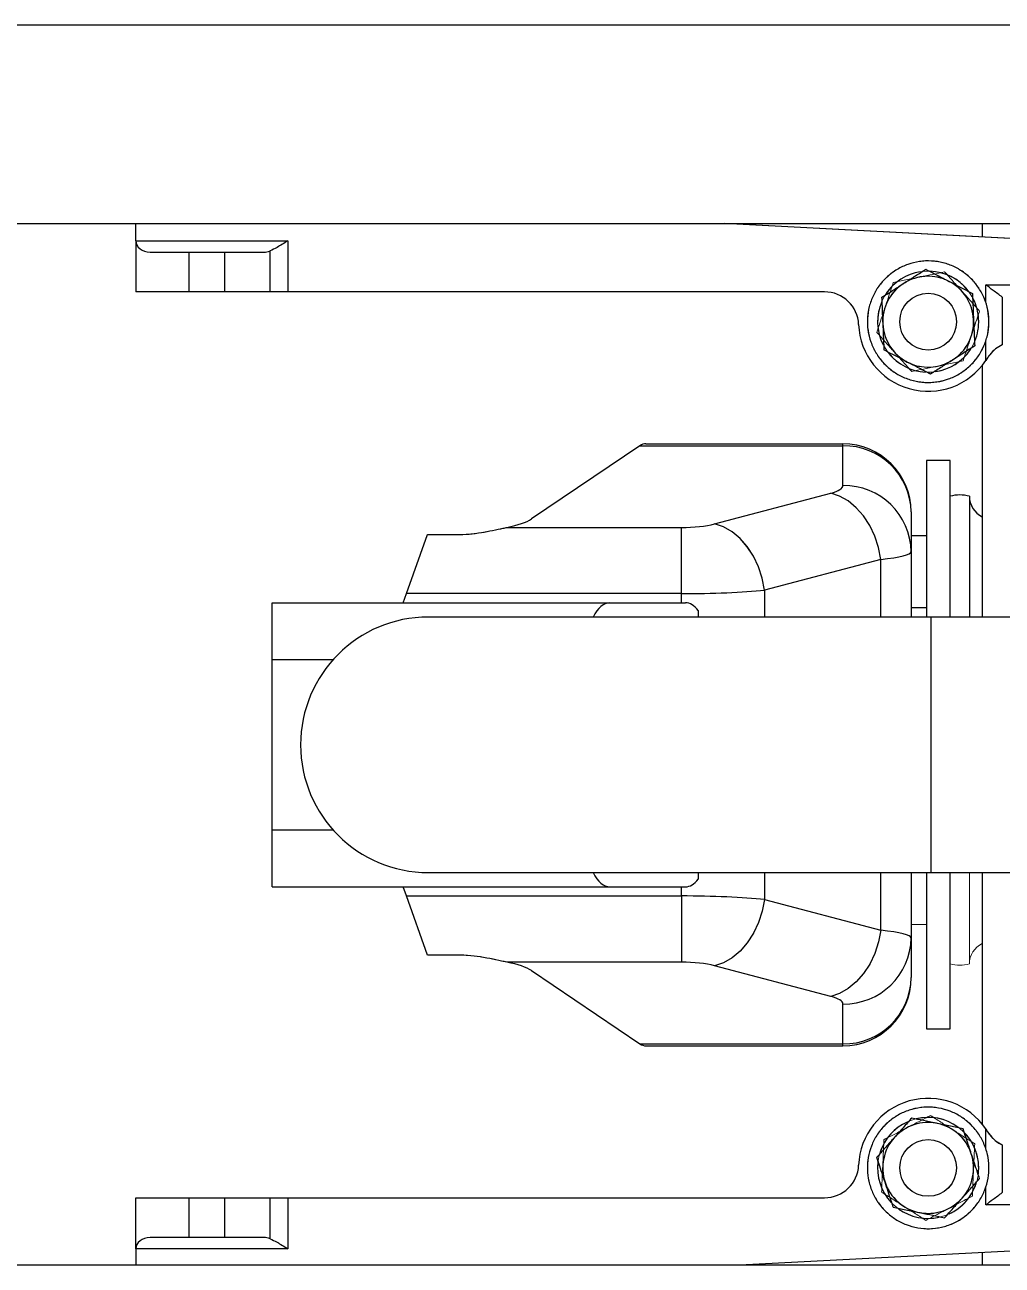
# Model space of a CAD drawing. Header units: inches. Extents: x -1851 to 6314, y -1304 to 4687.
# Drawn here: x -1816.48 to -1808.61, y 993.12 to 1003.12 of the extents above; entities that cross this region are included whole.
import ezdxf

# ---------------------------------------------------------------- set-up
doc = ezdxf.new("R2010")
doc.units = ezdxf.units.IN
doc.header["$MEASUREMENT"] = 0
doc.layers.add('E-ARRY-TABL', color=9, linetype='Continuous')

# ---------------------------------------------------------------- blocks, each defined once
blk = doc.blocks.new('2.2.1_8 Mid Plan View')
at = {"color": 7, "linetype": 'Continuous', "lineweight": 15}
for p, q in [((-0.30061, -3.73684), (-0.30061, 2.68042)), ((0.30109, 2.68042), (0.30109, -3.73684)), ((0.41592, 2.56559), (0.41592, -3.62201)), ((-0.28572, -0.59238), (-0.30061, -0.87641)), ((0.28572, -0.59238), (0.30109, -0.88558)), ((-0.26575, -0.7344), (-0.26575, -0.60279)), ((0.26575, -0.60279), (0.26575, -0.7344)), ((-0.07382, -0.62663), (-0.07382, -0.76607)), ((0.07382, -0.76607), (0.07382, -0.62663)), ((-0.25867, -0.72494), (-0.23108, -0.72494)), ((0.23108, -0.72494), (0.25867, -0.72494)), ((-0.30061, -0.73654), (-0.29328, -0.73654)), ((-0.2235, -0.73339), (-0.22193, -0.7344)), ((-0.21905, -0.73654), (-0.07382, -0.73654)), ((0.07382, -0.73654), (0.21905, -0.73654)), ((0.22193, -0.7344), (0.2235, -0.73339)), ((0.29328, -0.73654), (0.30109, -0.73654)), ((-0.12655, -0.74387), (-0.07382, -0.74387)), ((-0.07382, -0.75496), (-0.16416, -0.75496)), ((-0.16416, -0.75496), (-0.16416, -0.76871)), ((0.16416, -0.75496), (0.07382, -0.75496)), ((0.16416, -0.76871), (0.16416, -0.75496)), ((-0.07382, -0.76607), (-0.07382, -1.05642)), ((0.07382, -1.05642), (0.07382, -0.76607)), ((-0.16416, -0.76871), (-0.07382, -0.76871)), ((-0.10375, -0.76871), (-0.10375, -0.77755)), ((0.07382, -0.76871), (0.16416, -0.76871)), ((-0.13451, -0.77755), (-0.11152, -0.77755)), ((-0.11152, -0.77755), (-0.07382, -0.77755)), ((0.07382, -0.77755), (0.11152, -0.77755)), ((0.11152, -0.77755), (0.13451, -0.77755)), ((-0.10713, -0.79512), (-0.08939, -0.86225)), ((0.08939, -0.86225), (0.10713, -0.79512)), ((-0.17388, -0.93077), (-0.17388, -0.81692)), ((-0.17274, -0.81692), (-0.17388, -0.81692)), ((-0.17274, -0.9342), (-0.17274, -0.81692)), ((-0.14975, -0.81692), (-0.17274, -0.81692)), ((-0.12762, -0.89107), (-0.14536, -0.82395)), ((0.14536, -0.82395), (0.12762, -0.89107)), ((0.17274, -0.81692), (0.14975, -0.81692)), ((0.17274, -0.9342), (0.17274, -0.81692)), ((0.17388, -0.81692), (0.17274, -0.81692)), ((0.17388, -0.93077), (0.17388, -0.81692)), ((-0.26164, -0.82753), (-0.26164, -1.13761)), ((0.26164, -1.13761), (0.26164, -0.82753)), ((-0.07762, -0.90058), (-0.07382, -0.90058)), ((0.07382, -0.90058), (0.07762, -0.90058)), ((-0.08202, -0.95162), (-0.08202, -0.90787)), ((0.08202, -0.95162), (0.08202, -0.90787)), ((-0.12556, -1.01105), (-0.12556, -0.91029)), ((-0.08733, -0.91029), (-0.12556, -0.91029)), ((-0.08733, -0.91029), (-0.08733, -1.06915)), ((0.08733, -1.06915), (0.08733, -0.91029)), ((0.08733, -0.91029), (0.12556, -0.91029)), ((0.12556, -0.91029), (0.12556, -1.01105)), ((-0.17274, -0.9342), (-0.13046, -0.99686)), ((0.13046, -0.99686), (0.17274, -0.9342)), ((-0.08202, -1.14664), (-0.08202, -0.95162)), ((0.08202, -1.14664), (0.08202, -0.95162)), ((-0.12142, -1.05699), (-0.12142, -1.04001)), ((0.12142, -1.04001), (0.12142, -1.05699)), ((-0.08733, -1.06915), (-0.12142, -1.05699)), ((0.12142, -1.05699), (0.08733, -1.06915)), ((-0.08202, -1.07104), (-0.08733, -1.06915)), ((0.08733, -1.06915), (0.08202, -1.07104)), ((-0.29117, -1.22538), (-0.29117, -1.13761)), ((-0.29117, -1.13761), (-0.26164, -1.13761)), ((-0.26164, -1.13761), (-0.26164, -1.14785)), ((0.26164, -1.13761), (0.29117, -1.13761)), ((0.26164, -1.14785), (0.26164, -1.13761)), ((0.29117, -1.13761), (0.29117, -1.22538)), ((-0.26164, -1.14785), (-0.28532, -1.14785)), ((-0.28461, -1.17412), (-0.28461, -1.15156)), ((-0.26164, -1.14785), (-0.26164, -1.17412)), ((-0.04921, -1.14664), (-0.08202, -1.14664)), ((0.04921, -1.14664), (-0.04921, -1.14664)), ((0.08202, -1.14664), (0.04921, -1.14664)), ((0.28532, -1.14785), (0.26164, -1.14785)), ((0.26164, -1.17412), (0.26164, -1.14785)), ((0.28461, -1.15156), (0.28461, -1.17412)), ((-0.28461, -1.17412), (-0.26164, -1.17412)), ((-0.28461, -1.19462), (-0.28461, -1.17412)), ((-0.26164, -1.17412), (-0.26164, -1.19462)), ((0.26164, -1.17412), (0.28461, -1.17412)), ((0.26164, -1.19462), (0.26164, -1.17412)), ((0.28461, -1.17412), (0.28461, -1.19462)), ((-0.26164, -1.19462), (-0.28461, -1.19462)), ((-0.28461, -1.21718), (-0.28461, -1.19462)), ((-0.26164, -1.19462), (-0.26164, -1.22538)), ((0.28461, -1.19462), (0.26164, -1.19462)), ((0.26164, -1.22538), (0.26164, -1.19462)), ((0.28461, -1.19462), (0.28461, -1.21718)), ((-0.29117, -1.22538), (-0.30061, -1.22538)), ((-0.29117, -1.22538), (-0.26164, -1.22538)), ((0.29117, -1.22538), (0.26164, -1.22538)), ((0.29117, -1.22538), (0.30109, -1.22538))]:
    blk.add_line(p, q, dxfattribs=at)
at = {"color": 8, "linetype": 'Continuous', "lineweight": 15}
for p, q in [((-0.2555, -0.7344), (-0.26575, -0.7344)), ((-0.22193, -0.7344), (-0.23334, -0.7344)), ((0.23334, -0.7344), (0.22193, -0.7344)), ((0.26575, -0.7344), (0.2555, -0.7344)), ((0.07382, -0.76607), (-0.07382, -0.76607)), ((-0.07382, -0.79512), (-0.10713, -0.79512)), ((0.10713, -0.79512), (0.07382, -0.79512)), ((-0.08939, -0.86225), (-0.07382, -0.86225)), ((0.07382, -0.86225), (0.08939, -0.86225)), ((-0.08202, -0.91029), (-0.08733, -0.91029)), ((0.08733, -0.91029), (0.08202, -0.91029)), ((-0.04921, -1.14664), (-0.04921, -1.11144)), ((0.04921, -1.14664), (0.04921, -1.11144))]:
    blk.add_line(p, q, dxfattribs=at)
at = {"color": 7, "linetype": 'Continuous', "lineweight": 15, "flags": 128}
for points in [[(-0.10713, -0.79512), (-0.11391, -0.7964), (-0.12048, -0.79852), (-0.12664, -0.80144), (-0.1322, -0.80504), (-0.13698, -0.80923), (-0.14085, -0.81388), (-0.14367, -0.81883), (-0.14536, -0.82395)], [(0.10713, -0.79512), (0.11391, -0.7964), (0.12048, -0.79852), (0.12664, -0.80144), (0.1322, -0.80504), (0.13698, -0.80923), (0.14085, -0.81388), (0.14367, -0.81883), (0.14536, -0.82395)], [(-0.08939, -0.86225), (-0.09617, -0.86352), (-0.10274, -0.86565), (-0.1089, -0.86856), (-0.11446, -0.87217), (-0.11924, -0.87636), (-0.1231, -0.881), (-0.12592, -0.88596), (-0.12762, -0.89107)], [(0.08939, -0.86225), (0.09617, -0.86352), (0.10274, -0.86565), (0.1089, -0.86856), (0.11446, -0.87217), (0.11924, -0.87636), (0.1231, -0.881), (0.12592, -0.88596), (0.12762, -0.89107)]]:
    blk.add_lwpolyline(points, dxfattribs=at)
at = {"color": 7, "linetype": 'Continuous', "lineweight": 15}
for centre in [(-0.24442, -0.76771), (0.24442, -0.76771)]:
    blk.add_circle(centre, 0.0164, dxfattribs=at)
for centre, radius, start, end in [((-0.24442, -0.76771), 0.0351, 120.68288, 131.93288), ((-0.24442, -0.76771), 0.0351, 109.43288, 120.68288), ((-0.24442, -0.76771), 0.0351, 98.18288, 109.43288), ((-0.24442, -0.76771), 0.0351, 86.93288, 98.18288), ((-0.24442, -0.76771), 0.04019, 272.35528, 55.98004), ((-0.24442, -0.76771), 0.0351, 75.68288, 86.93288), ((-0.24442, -0.76771), 0.0351, 64.43288, 75.68288), ((-0.24442, -0.76771), 0.0351, 53.18288, 64.43288), ((-0.12655, -0.73075), 0.01312, 270, 333.81634), ((0.24442, -0.76771), 0.04019, 124.01996, 267.64472), ((0.24442, -0.76771), 0.0351, 113.90506, 125.15506), ((0.24442, -0.76771), 0.0351, 102.65506, 113.90506), ((0.24442, -0.76771), 0.0351, 91.40506, 102.65506), ((0.24442, -0.76771), 0.0351, 80.15506, 91.40506), ((0.24442, -0.76771), 0.0351, 68.90506, 80.15506), ((0.24442, -0.76771), 0.0351, 57.65506, 68.90506), ((-0.24442, -0.76771), 0.0292, 128.30288, 177.95703), ((-0.24442, -0.76771), 0.0351, 131.93288, 143.18288), ((-0.24442, -0.76771), 0.02625, 92.55788, 152.55788), ((-0.24442, -0.76771), 0.0292, 92.55788, 116.79583), ((-0.24442, -0.76771), 0.0292, 67.40745, 92.55788), ((-0.24442, -0.76771), 0.02625, 32.55788, 92.55788), ((-0.24442, -0.76771), 0.0292, 8.73124, 56.20839), ((-0.24442, -0.76771), 0.0351, 41.93288, 53.18288), ((-0.24442, -0.76771), 0.0351, 30.68288, 41.93288), ((-0.10766, -0.74942), 0.01968, 163.6403, 196.3597), ((0.24442, -0.76771), 0.0351, 136.40506, 147.65506), ((0.24442, -0.76771), 0.02625, 108.28006, 168.28006), ((0.24442, -0.76771), 0.0351, 125.15506, 136.40506), ((0.24442, -0.76771), 0.0292, 108.28006, 132.51802), ((0.24442, -0.76771), 0.0292, 83.12964, 108.28006), ((0.24442, -0.76771), 0.02625, 48.28006, 108.28006), ((0.24442, -0.76771), 0.0292, 24.45342, 71.93058), ((0.24442, -0.76771), 0.0351, 46.40506, 57.65506), ((0.24442, -0.76771), 0.0351, 35.15506, 46.40506), ((-0.24442, -0.76771), 0.0351, 143.18288, 154.43288), ((-0.24442, -0.76771), 0.0351, 19.43288, 30.68288), ((0.24442, -0.76771), 0.0351, 147.65506, 158.90506), ((0.24442, -0.76771), 0.0292, 144.02506, 193.67922), ((0.24442, -0.76771), 0.02625, 348.28006, 48.28006), ((0.24442, -0.76771), 0.0351, 23.90506, 35.15506), ((-0.24442, -0.76771), 0.0351, 165.68288, 176.93288), ((-0.24442, -0.76771), 0.0351, 154.43288, 165.68288), ((-0.24442, -0.76771), 0.02625, 152.55788, 212.55788), ((-0.24442, -0.76771), 0.02625, 332.55788, 32.55788), ((-0.24442, -0.76771), 0.0351, 8.18288, 19.43288), ((0.24442, -0.76771), 0.0351, 158.90506, 170.15506), ((0.24442, -0.76771), 0.0351, 12.65506, 23.90506), ((-0.24442, -0.76771), 0.0351, 176.93288, 188.18288), ((-0.24442, -0.76771), 0.0351, 356.93288, 8.18288), ((0.24442, -0.76771), 0.0351, 170.15506, 181.40506), ((0.24442, -0.76771), 0.02625, 168.28006, 228.28006), ((0.24442, -0.76771), 0.0292, 324.37687, 12.67514), ((0.24442, -0.76771), 0.0351, 1.40506, 12.65506), ((-0.24442, -0.76771), 0.0351, 188.18288, 199.43288), ((-0.24442, -0.76771), 0.0292, 188.9922, 236.0844), ((-0.24442, -0.76771), 0.0292, 308.65468, 356.95295), ((-0.24442, -0.76771), 0.0351, 345.68288, 356.93288), ((0.24442, -0.76771), 0.0351, 181.40506, 192.65506), ((0.24442, -0.76771), 0.02625, 288.28006, 348.28006), ((0.24442, -0.76771), 0.0351, 338.90506, 350.15506), ((0.24442, -0.76771), 0.0351, 350.15506, 1.40506), ((-0.24442, -0.76771), 0.0351, 199.43288, 210.68288), ((-0.24442, -0.76771), 0.02625, 272.55788, 332.55788), ((-0.24442, -0.76771), 0.0351, 334.43288, 345.68288), ((-0.13451, -0.81692), 0.03937, 90, 180), ((-0.13391, -0.81638), 0.03884, 90.88733, 180.79366), ((-0.11092, -0.81638), 0.03884, 90.88733, 180.79366), ((0.11092, -0.81638), 0.03884, 359.20634, 89.11267), ((0.13391, -0.81638), 0.03884, 359.20634, 89.11267), ((0.13451, -0.81692), 0.03937, 0, 90), ((0.24442, -0.76771), 0.0351, 192.65506, 203.90506), ((0.24442, -0.76771), 0.0292, 204.71439, 251.80658), ((0.24442, -0.76771), 0.0351, 327.65506, 338.90506), ((-0.24442, -0.76771), 0.0351, 210.68288, 221.93288), ((-0.24442, -0.76771), 0.02625, 212.55788, 272.55788), ((-0.24442, -0.76771), 0.0351, 323.18288, 334.43288), ((0.24442, -0.76771), 0.0351, 203.90506, 215.15506), ((0.24442, -0.76771), 0.0351, 215.15506, 226.40506), ((0.24442, -0.76771), 0.02625, 228.28006, 288.28006), ((0.24442, -0.76771), 0.0351, 316.40506, 327.65506), ((-0.24442, -0.76771), 0.0351, 221.93288, 233.18288), ((-0.24442, -0.76771), 0.0292, 246.87351, 297.22169), ((-0.24442, -0.76771), 0.0351, 300.68288, 311.93288), ((-0.24442, -0.76771), 0.0351, 311.93288, 323.18288), ((0.24442, -0.76771), 0.0351, 226.40506, 237.65506), ((0.24442, -0.76771), 0.0292, 262.59569, 312.94388), ((0.24442, -0.76771), 0.0351, 305.15506, 316.40506), ((-0.24442, -0.76771), 0.0351, 233.18288, 244.43288), ((-0.24442, -0.76771), 0.0351, 244.43288, 255.68288), ((-0.24442, -0.76771), 0.0351, 255.68288, 266.93288), ((-0.24442, -0.76771), 0.0351, 266.93288, 278.18288), ((-0.24442, -0.76771), 0.0351, 278.18288, 289.43288), ((-0.24442, -0.76771), 0.0351, 289.43288, 300.68288), ((0.24442, -0.76771), 0.0351, 237.65506, 248.90506), ((0.24442, -0.76771), 0.0351, 248.90506, 260.15506), ((0.24442, -0.76771), 0.0351, 260.15506, 271.40506), ((0.24442, -0.76771), 0.0351, 271.40506, 282.65506), ((0.24442, -0.76771), 0.0351, 282.65506, 293.90506), ((0.24442, -0.76771), 0.0351, 293.90506, 305.15506), ((-0.24196, -0.82753), 0.01968, 92.35528, 180), ((0.24196, -0.82753), 0.01968, 0, 87.64472), ((0, -1.05642), 0.07382, 180, 0)]:
    blk.add_arc(centre, radius, start, end, dxfattribs=at)
for centre, major_axis, ratio, start_param, end_param in [((-0.11152, -0.84317), (0, 0.06562), 0.09834, 5.533966, 6.283185), ((0.11152, -0.84317), (0, 0.06562), 0.09834, 0, 0.749219), ((-0.14975, -0.84317), (0, 0.02625), 0.24585, 5.533966, 6.283185), ((0.14975, -0.84317), (0, 0.02625), 0.24585, 0, 0.749219), ((-0.09378, -0.91029), (0, 0.06562), 0.09834, 4.712389, 5.533966), ((0.09378, -0.91029), (0, 0.06562), 0.09834, 0.749219, 1.570796), ((-0.13201, -0.91029), (0, 0.02625), 0.24585, 4.712389, 5.533966), ((0.13201, -0.91029), (0, 0.02625), 0.24585, 0.749219, 1.570796), ((-0.04921, -0.90787), (0.03281, 0), 0.444444, 2.617994, 3.141593), ((0.04921, -0.90787), (0.03281, 0), 0.444444, 0, 0.523599), ((-0.13451, -0.93077), (0.03937, 0), 0.364309, 3.141593, 3.382662), ((0.13451, -0.93077), (0.03937, 0), 0.364309, 6.042116, 6.283185), ((-0.04921, -0.95162), (0.03281, 0), 0.444444, 3.141593, 3.864327), ((0.04921, -0.95162), (0.03281, 0), 0.444444, 5.560451, 6.283185), ((-0.13432, -1.04001), (0, 0.04593), 0.24585, 5.394785, 5.93382), ((0.13432, -1.04001), (0, 0.04593), 0.24585, 0.349365, 0.8884), ((-0.29117, -1.15156), (0, 0.0082), 0.8, 4.712389, 5.181588), ((0.29117, -1.15156), (0, 0.0082), 0.8, 1.101597, 1.570796), ((-0.29117, -1.21718), (0, 0.0082), 0.8, 3.141593, 4.712389), ((0.29117, -1.21718), (0, 0.0082), 0.8, 1.570796, 3.141593)]:
    blk.add_ellipse(centre, major_axis=major_axis, ratio=ratio, start_param=start_param, end_param=end_param, dxfattribs=at)
for points, knots in [([(-0.25867, -0.72494), (-0.25992, -0.72668), (-0.2621, -0.72972), (-0.26465, -0.73299), (-0.26574, -0.73438), (-0.26575, -0.7344)], [0, 0, 0, 0, 0.567676, 0.996223, 1, 1, 1, 1]), ([(-0.23108, -0.72494), (-0.23037, -0.72623), (-0.22896, -0.72881), (-0.22608, -0.7317), (-0.22411, -0.73299), (-0.2235, -0.73339)], [0, 0, 0, 0, 0.40927, 0.81718, 1, 1, 1, 1]), ([(0.2235, -0.73339), (0.22497, -0.73233), (0.22791, -0.73019), (0.23011, -0.72691), (0.23093, -0.72523), (0.23108, -0.72494)], [0, 0, 0, 0, 0.451634, 0.905839, 1, 1, 1, 1]), ([(0.26575, -0.7344), (0.26574, -0.73438), (0.26465, -0.73299), (0.2621, -0.72972), (0.25992, -0.72668), (0.25867, -0.72494)], [0, 0, 0, 0, 0.003777, 0.432324, 1, 1, 1, 1]), ([(-0.26771, -0.75561), (-0.26755, -0.75529), (-0.26629, -0.75288), (-0.26393, -0.74833), (-0.2618, -0.74423), (-0.26073, -0.74216)], [0, 0, 0, 0, 0.070086, 0.530782, 1, 1, 1, 1]), ([(-0.26073, -0.74216), (-0.25946, -0.74211), (-0.25452, -0.74189), (-0.2494, -0.74166), (-0.24559, -0.74149)], [0, 0, 0, 0, 0.257551, 1, 1, 1, 1]), ([(-0.24559, -0.74149), (-0.24421, -0.74143), (-0.23909, -0.7412), (-0.2341, -0.74097), (-0.23045, -0.74081)], [0, 0, 0, 0, 0.268634, 1, 1, 1, 1]), ([(-0.23045, -0.74081), (-0.22913, -0.74289), (-0.22646, -0.74707), (-0.22369, -0.7514), (-0.2223, -0.75358)], [0, 0, 0, 0, 0.495458, 1, 1, 1, 1]), ([(0.23619, -0.74279), (0.23488, -0.74322), (0.23001, -0.74483), (0.22527, -0.74639), (0.2218, -0.74754)], [0, 0, 0, 0, 0.268634, 1, 1, 1, 1]), ([(0.25058, -0.73803), (0.24937, -0.73843), (0.24468, -0.73998), (0.23981, -0.74159), (0.23619, -0.74279)], [0, 0, 0, 0, 0.257551, 1, 1, 1, 1]), ([(0.26189, -0.74812), (0.26162, -0.74788), (0.25959, -0.74607), (0.25576, -0.74266), (0.25231, -0.73958), (0.25058, -0.73803)], [0, 0, 0, 0, 0.070086, 0.530782, 1, 1, 1, 1]), ([(0.2218, -0.74754), (0.2213, -0.74995), (0.22029, -0.75481), (0.21925, -0.75984), (0.21872, -0.76238)], [0, 0, 0, 0, 0.495458, 1, 1, 1, 1]), ([(0.2732, -0.7582), (0.27136, -0.75656), (0.26765, -0.75326), (0.26382, -0.74984), (0.26189, -0.74812)], [0, 0, 0, 0, 0.495458, 1, 1, 1, 1]), ([(-0.2747, -0.76906), (-0.27356, -0.76688), (-0.27127, -0.76247), (-0.26891, -0.75791), (-0.26771, -0.75561)], [0, 0, 0, 0, 0.495458, 1, 1, 1, 1]), ([(-0.2223, -0.75358), (-0.2221, -0.75389), (-0.22064, -0.75618), (-0.21788, -0.7605), (-0.2154, -0.76439), (-0.21414, -0.76636)], [0, 0, 0, 0, 0.070086, 0.530782, 1, 1, 1, 1]), ([(0.27012, -0.77304), (0.27019, -0.77269), (0.27074, -0.77002), (0.27179, -0.765), (0.27272, -0.76048), (0.2732, -0.7582)], [0, 0, 0, 0, 0.070086, 0.530782, 1, 1, 1, 1]), ([(-0.21414, -0.76636), (-0.21528, -0.76854), (-0.21757, -0.77295), (-0.21993, -0.7775), (-0.22113, -0.7798)], [0, 0, 0, 0, 0.495458, 1, 1, 1, 1]), ([(0.21872, -0.76238), (0.21865, -0.76273), (0.2181, -0.76539), (0.21705, -0.77041), (0.21612, -0.77493), (0.21564, -0.77721)], [0, 0, 0, 0, 0.070086, 0.530782, 1, 1, 1, 1]), ([(-0.26654, -0.78183), (-0.26673, -0.78153), (-0.2682, -0.77924), (-0.27096, -0.77491), (-0.27344, -0.77102), (-0.2747, -0.76906)], [0, 0, 0, 0, 0.070086, 0.530782, 1, 1, 1, 1]), ([(0.26704, -0.78788), (0.26754, -0.78547), (0.26855, -0.7806), (0.26959, -0.77558), (0.27012, -0.77304)], [0, 0, 0, 0, 0.495458, 1, 1, 1, 1]), ([(-0.22113, -0.7798), (-0.22129, -0.78012), (-0.22255, -0.78254), (-0.22491, -0.78709), (-0.22704, -0.79118), (-0.22811, -0.79325)], [0, 0, 0, 0, 0.070086, 0.530782, 1, 1, 1, 1]), ([(0.21564, -0.77721), (0.21748, -0.77885), (0.22119, -0.78216), (0.22502, -0.78557), (0.22695, -0.7873)], [0, 0, 0, 0, 0.495458, 1, 1, 1, 1]), ([(-0.25839, -0.7946), (-0.25971, -0.79253), (-0.26238, -0.78834), (-0.26515, -0.78402), (-0.26654, -0.78183)], [0, 0, 0, 0, 0.495458, 1, 1, 1, 1]), ([(0.22695, -0.7873), (0.22722, -0.78754), (0.22925, -0.78935), (0.23308, -0.79276), (0.23653, -0.79583), (0.23826, -0.79738)], [0, 0, 0, 0, 0.070086, 0.530782, 1, 1, 1, 1]), ([(0.26704, -0.78788), (0.26583, -0.78828), (0.26114, -0.78983), (0.25627, -0.79143), (0.25265, -0.79263)], [0, 0, 0, 0, 0.257551, 1, 1, 1, 1]), ([(-0.25839, -0.7946), (-0.25712, -0.79455), (-0.25218, -0.79433), (-0.24705, -0.7941), (-0.24325, -0.79393)], [0, 0, 0, 0, 0.257551, 1, 1, 1, 1]), ([(-0.24325, -0.79393), (-0.24187, -0.79387), (-0.23675, -0.79364), (-0.23176, -0.79342), (-0.22811, -0.79325)], [0, 0, 0, 0, 0.268634, 1, 1, 1, 1]), ([(0.25265, -0.79263), (0.25134, -0.79306), (0.24647, -0.79467), (0.24173, -0.79624), (0.23826, -0.79738)], [0, 0, 0, 0, 0.268634, 1, 1, 1, 1]), ([(-0.12142, -1.04001), (-0.12149, -1.03763), (-0.12161, -1.03279), (-0.12257, -1.0258), (-0.12382, -1.01917), (-0.12489, -1.01434), (-0.12542, -1.01175), (-0.12556, -1.01105)], [0, 0, 0, 0, 0.225619, 0.458408, 0.683808, 0.914596, 1, 1, 1, 1]), ([(0.12556, -1.01105), (0.12512, -1.01311), (0.12424, -1.01728), (0.12279, -1.02436), (0.12171, -1.03197), (0.12142, -1.03728), (0.12142, -1.03998), (0.12142, -1.04001)], [0, 0, 0, 0, 0.245342, 0.49764, 0.743058, 0.997175, 1, 1, 1, 1]), ([(-0.29117, -1.13761), (-0.29116, -1.13762), (-0.28984, -1.13971), (-0.2875, -1.14331), (-0.28595, -1.14654), (-0.28532, -1.14785)], [0, 0, 0, 0, 0.003713, 0.594805, 1, 1, 1, 1]), ([(0.28532, -1.14785), (0.28595, -1.14654), (0.2875, -1.14331), (0.28984, -1.13971), (0.29116, -1.13762), (0.29117, -1.13761)], [0, 0, 0, 0, 0.405195, 0.996287, 1, 1, 1, 1])]:
    blk.add_open_spline(points, degree=3, knots=knots, dxfattribs=at)

msp = doc.modelspace()

# ---------------------------------------------------------------- linework, layer by layer
at = {"layer": 'E-ARRY-TABL'}
for p, q in [((-1849.02781, 1003.11713), (-1762.69238, 1003.11713)), ((-1850.63001, 1001.51493), (-1761.09018, 1001.51493)), ((-1815.58771, 1001.37654), (-1815.58771, 1001.51493)), ((-1806.75548, 1001.30053), (-1810.84653, 1001.51493)), ((-1808.76694, 1001.51493), (-1808.76694, 1001.40595)), ((-1815.58771, 1001.37654), (-1815.58771, 1000.96454)), ((-1815.58771, 1001.37654), (-1814.363, 1001.37654)), ((-1814.363, 1001.37654), (-1814.363, 1000.96454)), ((-1815.47327, 1001.28498), (-1815.15848, 1001.28498)), ((-1815.15848, 1000.96454), (-1815.15848, 1001.28498)), ((-1815.15848, 1001.28498), (-1814.87251, 1001.28498)), ((-1814.87251, 1001.28498), (-1814.87251, 1000.96454)), ((-1814.87251, 1001.28498), (-1814.55773, 1001.28498)), ((-1814.50598, 1000.96454), (-1814.50598, 1001.29488)), ((-1808.73703, 1001.02177), (-1806.90071, 1001.02177)), ((-1808.73703, 1000.87878), (-1808.73703, 1001.02177)), ((-1815.15848, 1000.96454), (-1815.58771, 1000.96454)), ((-1814.87251, 1000.96454), (-1815.15848, 1000.96454)), ((-1814.50598, 1000.96454), (-1814.87251, 1000.96454)), ((-1814.363, 1000.96454), (-1814.50598, 1000.96454)), ((-1810.03654, 1000.96454), (-1814.363, 1000.96454)), ((-1808.6051, 1000.92306), (-1808.6051, 1000.53802)), ((-1808.73703, 1000.41047), (-1808.73703, 1000.56965)), ((-1808.76694, 1000.37018), (-1808.76694, 998.34381)), ((-1808.72302, 1000.43231), (-1808.73703, 1000.41047)), ((-1811.52482, 999.72412), (-1812.39915, 999.13409)), ((-1811.52482, 999.72412), (-1809.88847, 999.72412)), ((-1811.47704, 999.74001), (-1809.88847, 999.74001)), ((-1809.88847, 999.72412), (-1809.88847, 999.74001)), ((-1809.88847, 999.40334), (-1809.88847, 999.72412)), ((-1809.21578, 999.60442), (-1809.21578, 998.34381)), ((-1809.02397, 999.60442), (-1809.21578, 999.60442)), ((-1809.02397, 998.34381), (-1809.02397, 999.60442)), ((-1810.92312, 999.09446), (-1809.98654, 999.34202)), ((-1808.86925, 999.31657), (-1808.86925, 999.1491)), ((-1809.33915, 999.19068), (-1809.33915, 998.8699)), ((-1808.86925, 999.1491), (-1808.86925, 998.34381)), ((-1813.40785, 998.53231), (-1813.23819, 999.00804)), ((-1813.23819, 999.00804), (-1813.00131, 999.00804)), ((-1812.59714, 999.06575), (-1811.19127, 999.06575)), ((-1811.19127, 998.53231), (-1811.19127, 999.06575)), ((-1809.21578, 998.99842), (-1809.33915, 998.99842)), ((-1809.58431, 998.80858), (-1810.52089, 998.56102)), ((-1809.58431, 998.34381), (-1809.58431, 998.80858)), ((-1809.33915, 998.8699), (-1809.33915, 998.34381)), ((-1813.43426, 998.45825), (-1813.40785, 998.53231)), ((-1811.19127, 998.53231), (-1813.40785, 998.53231)), ((-1811.19127, 998.45825), (-1811.19127, 998.53231)), ((-1810.52089, 998.56102), (-1810.52089, 998.34381)), ((-1814.48906, 998.00048), (-1814.48906, 998.45825)), ((-1814.48906, 998.45825), (-1811.76787, 998.45825)), ((-1811.76787, 998.45825), (-1811.15751, 998.45825)), ((-1811.05579, 998.39692), (-1811.05579, 998.34381)), ((-1809.33915, 998.42163), (-1809.21578, 998.42163)), ((-1809.17893, 998.34381), (-1813.23019, 998.34381)), ((-1807.23341, 998.34381), (-1809.17893, 998.34381)), ((-1809.17893, 996.28384), (-1809.17893, 998.34381)), ((-1814.48906, 996.62717), (-1814.48906, 998.00048)), ((-1814.48906, 998.00048), (-1813.9979, 998.00048)), ((-1814.48906, 996.1694), (-1814.48906, 996.62717)), ((-1814.48906, 996.62717), (-1813.9979, 996.62717)), ((-1813.23019, 996.28384), (-1809.17893, 996.28384)), ((-1811.05579, 996.28384), (-1811.05579, 996.23073)), ((-1810.52089, 996.28384), (-1810.52089, 996.06663)), ((-1809.58431, 995.81908), (-1809.58431, 996.28384)), ((-1809.33915, 996.28384), (-1809.33915, 995.75776)), ((-1809.21578, 996.28384), (-1809.21578, 995.02324)), ((-1809.17893, 996.28384), (-1807.23341, 996.28384)), ((-1809.02397, 995.02324), (-1809.02397, 996.28384)), ((-1808.76694, 996.28384), (-1808.76694, 994.25747)), ((-1814.48906, 996.1694), (-1811.76787, 996.1694)), ((-1813.40785, 996.09535), (-1813.43426, 996.1694)), ((-1813.40785, 996.09535), (-1811.19127, 996.09535)), ((-1813.23819, 995.61962), (-1813.40785, 996.09535)), ((-1811.76787, 996.1694), (-1811.15751, 996.1694)), ((-1811.19127, 996.09535), (-1811.19127, 996.1694)), ((-1811.19127, 996.09535), (-1811.19127, 995.56191)), ((-1810.52089, 996.06663), (-1809.58431, 995.81908)), ((-1809.33915, 995.75776), (-1809.33915, 995.43697)), ((-1813.00131, 995.61962), (-1813.23819, 995.61962)), ((-1811.19127, 995.56191), (-1812.59714, 995.56191)), ((-1812.39915, 995.49356), (-1811.52482, 994.90353)), ((-1809.98654, 995.28564), (-1810.92312, 995.53319)), ((-1809.88847, 994.90353), (-1809.88847, 995.22432)), ((-1809.21578, 995.02324), (-1809.02397, 995.02324)), ((-1811.52482, 994.90353), (-1809.88847, 994.90353)), ((-1811.47704, 994.88765), (-1809.88847, 994.88765)), ((-1809.88847, 994.88765), (-1809.88847, 994.90353)), ((-1808.73703, 994.21718), (-1808.72302, 994.19535)), ((-1808.73703, 994.058), (-1808.73703, 994.21718)), ((-1808.6051, 994.08964), (-1808.6051, 993.7046)), ((-1808.73703, 993.60589), (-1808.73703, 993.74888)), ((-1815.58771, 993.25112), (-1815.58771, 993.66311)), ((-1815.58771, 993.66311), (-1815.15848, 993.66311)), ((-1815.15848, 993.34267), (-1815.15848, 993.66311)), ((-1815.15848, 993.66311), (-1814.87251, 993.66311)), ((-1814.87251, 993.66311), (-1814.87251, 993.34267)), ((-1814.87251, 993.66311), (-1814.50598, 993.66311)), ((-1814.50598, 993.33278), (-1814.50598, 993.66311)), ((-1814.50598, 993.66311), (-1814.363, 993.66311)), ((-1814.363, 993.66311), (-1814.363, 993.25112)), ((-1814.363, 993.66311), (-1810.03654, 993.66311)), ((-1806.90071, 993.60589), (-1808.73703, 993.60589)), ((-1815.15848, 993.34267), (-1815.47327, 993.34267)), ((-1814.87251, 993.34267), (-1815.15848, 993.34267)), ((-1814.55773, 993.34267), (-1814.87251, 993.34267)), ((-1806.75548, 993.32712), (-1810.71847, 993.11943)), ((-1814.363, 993.25112), (-1815.58771, 993.25112)), ((-1815.58771, 993.25112), (-1815.58771, 993.11943)), ((-1808.76694, 993.22171), (-1808.76694, 993.11943)), ((-1761.09018, 993.11943), (-1850.63001, 993.11943))]:
    msp.add_line(p, q, dxfattribs=at)
for points in [[(-1809.58431, 998.80858), (-1809.60212, 998.9032), (-1809.6318, 998.99491), (-1809.67243, 999.08086), (-1809.72276, 999.15841), (-1809.78123, 999.22515), (-1809.84604, 999.27904), (-1809.91519, 999.3184), (-1809.98654, 999.34202)], [(-1810.52089, 998.56102), (-1810.5387, 998.65565), (-1810.56838, 998.74735), (-1810.60901, 998.83331), (-1810.65934, 998.91085), (-1810.71781, 998.9776), (-1810.78262, 999.03148), (-1810.85177, 999.07084), (-1810.92312, 999.09446)], [(-1810.52089, 996.06663), (-1810.5387, 995.972), (-1810.56838, 995.8803), (-1810.60901, 995.79435), (-1810.65934, 995.7168), (-1810.71781, 995.65006), (-1810.78262, 995.59617), (-1810.85177, 995.55681), (-1810.92312, 995.53319)], [(-1809.58431, 995.81908), (-1809.60212, 995.72445), (-1809.6318, 995.63275), (-1809.67243, 995.5468), (-1809.72276, 995.46925), (-1809.78123, 995.4025), (-1809.84604, 995.34862), (-1809.91519, 995.30926), (-1809.98654, 995.28564)]]:
    msp.add_lwpolyline(points, dxfattribs=at)
for centre in [(-1809.20182, 1000.72421), (-1809.20182, 993.90344)]:
    msp.add_circle(centre, 0.22889, dxfattribs=at)
for centre, radius, start, end in [((-1809.20182, 1000.72421), 0.48981, 109.432875, 120.682875), ((-1809.20182, 1000.72421), 0.48981, 98.182875, 109.432875), ((-1809.20182, 1000.72421), 0.48981, 86.932875, 98.182875), ((-1809.20182, 1000.72421), 0.48981, 75.682875, 86.932875), ((-1809.20182, 1000.72421), 0.48981, 64.432875, 75.682875), ((-1809.20182, 1000.72421), 0.48981, 131.932875, 143.182875), ((-1809.20182, 1000.72421), 0.40742, 98.992204, 146.0844), ((-1809.20182, 1000.72421), 0.48981, 120.682875, 131.932875), ((-1809.20182, 1000.72421), 0.36622, 62.557875, 122.557875), ((-1809.20182, 1000.72421), 0.40742, 38.302878, 87.957031), ((-1809.20182, 1000.72421), 0.48981, 53.182875, 64.432875), ((-1809.20182, 1000.72421), 0.48981, 41.932875, 53.182875), ((-1809.20182, 1000.72421), 0.48981, 143.182875, 154.432875), ((-1809.20182, 1000.72421), 0.36622, 122.557875, 182.557875), ((-1809.20182, 1000.72421), 0.36622, 2.557875, 62.557875), ((-1809.20182, 1000.72421), 0.48981, 30.682875, 41.932875), ((-1809.20182, 1000.72421), 0.48981, 19.432875, 30.682875), ((-1810.03654, 1000.68988), 0.27466, 2.355284, 90), ((-1809.20182, 1000.72421), 0.48981, 154.432875, 165.682875), ((-1809.20182, 1000.72421), 0.40742, 156.873506, 207.221695), ((-1809.20182, 1000.72421), 0.40742, 2.557875, 26.795834), ((-1809.20182, 1000.72421), 0.48981, 8.182875, 19.432875), ((-1809.20182, 1000.72421), 0.48981, 165.682875, 176.932875), ((-1809.20182, 1000.72421), 0.48981, 356.932875, 8.182875), ((-1809.20182, 1000.72421), 0.56077, 182.355284, 325.980041), ((-1809.20182, 1000.72421), 0.48981, 176.932875, 188.182875), ((-1809.20182, 1000.72421), 0.36622, 182.557875, 242.557875), ((-1809.20182, 1000.72421), 0.36622, 302.557875, 2.557875), ((-1809.20182, 1000.72421), 0.40742, 337.407452, 2.557875), ((-1809.20182, 1000.72421), 0.48981, 345.682875, 356.932875), ((-1809.20182, 1000.72421), 0.48981, 188.182875, 199.432875), ((-1809.20182, 1000.72421), 0.48981, 334.432875, 345.682875), ((-1809.20182, 1000.72421), 0.48981, 199.432875, 210.682875), ((-1809.20182, 1000.72421), 0.48981, 210.682875, 221.932875), ((-1809.20182, 1000.72421), 0.40742, 218.654681, 266.952955), ((-1809.20182, 1000.72421), 0.40742, 278.731235, 326.208391), ((-1809.20182, 1000.72421), 0.48981, 323.182875, 334.432875), ((-1809.20182, 1000.72421), 0.48981, 221.932875, 233.182875), ((-1809.20182, 1000.72421), 0.36622, 242.557875, 302.557875), ((-1809.20182, 1000.72421), 0.48981, 311.932875, 323.182875), ((-1809.20182, 1000.72421), 0.48981, 233.182875, 244.432875), ((-1809.20182, 1000.72421), 0.48981, 244.432875, 255.682875), ((-1809.20182, 1000.72421), 0.48981, 289.432875, 300.682875), ((-1809.20182, 1000.72421), 0.48981, 300.682875, 311.932875), ((-1809.20182, 1000.72421), 0.48981, 255.682875, 266.932875), ((-1809.20182, 1000.72421), 0.48981, 266.932875, 278.182875), ((-1809.20182, 1000.72421), 0.48981, 278.182875, 289.432875), ((-1809.88847, 999.19068), 0.54932, 0, 90), ((-1809.88097, 999.18229), 0.54188, 0.887333, 90.793658), ((-1809.88097, 998.8615), 0.54188, 0.887333, 90.793658), ((-1808.94661, 999.05303), 0.27466, 73.640298, 106.359702), ((-1808.68614, 999.31657), 0.18311, 180, 243.816337), ((-1813.23019, 997.31383), 1.02998, 90, 270), ((-1809.88097, 995.76615), 0.54188, 269.206342, 359.112667), ((-1809.88097, 995.44536), 0.54188, 269.206342, 359.112667), ((-1809.88847, 995.43697), 0.54932, 270, 0), ((-1809.20182, 993.90344), 0.56077, 34.019959, 177.644716), ((-1809.20182, 993.90344), 0.48981, 102.65506, 113.90506), ((-1809.20182, 993.90344), 0.48981, 91.40506, 102.65506), ((-1809.20182, 993.90344), 0.48981, 80.15506, 91.40506), ((-1809.20182, 993.90344), 0.48981, 68.90506, 80.15506), ((-1809.20182, 993.90344), 0.40742, 114.714388, 161.806585), ((-1809.20182, 993.90344), 0.48981, 125.15506, 136.40506), ((-1809.20182, 993.90344), 0.48981, 113.90506, 125.15506), ((-1809.20182, 993.90344), 0.40742, 54.025063, 103.679216), ((-1809.20182, 993.90344), 0.48981, 57.65506, 68.90506), ((-1809.20182, 993.90344), 0.48981, 46.40506, 57.65506), ((-1809.20182, 993.90344), 0.48981, 136.40506, 147.65506), ((-1809.20182, 993.90344), 0.36622, 78.28006, 138.28006), ((-1809.20182, 993.90344), 0.36622, 18.28006, 78.28006), ((-1809.20182, 993.90344), 0.40742, 18.28006, 42.518019), ((-1809.20182, 993.90344), 0.48981, 35.15506, 46.40506), ((-1809.20182, 993.90344), 0.48981, 23.90506, 35.15506), ((-1809.20182, 993.90344), 0.48981, 158.90506, 170.15506), ((-1809.20182, 993.90344), 0.48981, 147.65506, 158.90506), ((-1809.20182, 993.90344), 0.36622, 138.28006, 198.28006), ((-1809.20182, 993.90344), 0.48981, 12.65506, 23.90506), ((-1809.20182, 993.90344), 0.48981, 170.15506, 181.40506), ((-1809.20182, 993.90344), 0.36622, 318.28006, 18.28006), ((-1809.20182, 993.90344), 0.40742, 353.129637, 18.28006), ((-1809.20182, 993.90344), 0.48981, 1.40506, 12.65506), ((-1810.03654, 993.93777), 0.27466, 270, 357.644716), ((-1809.20182, 993.90344), 0.48981, 181.40506, 192.65506), ((-1809.20182, 993.90344), 0.40742, 172.595691, 222.943879), ((-1809.20182, 993.90344), 0.48981, 350.15506, 1.40506), ((-1809.20182, 993.90344), 0.48981, 192.65506, 203.90506), ((-1809.20182, 993.90344), 0.36622, 198.28006, 258.28006), ((-1809.20182, 993.90344), 0.40742, 294.45342, 341.930576), ((-1809.20182, 993.90344), 0.48981, 338.90506, 350.15506), ((-1809.20182, 993.90344), 0.48981, 203.90506, 215.15506), ((-1809.20182, 993.90344), 0.48981, 327.65506, 338.90506), ((-1809.20182, 993.90344), 0.48981, 215.15506, 226.40506), ((-1809.20182, 993.90344), 0.40742, 234.376865, 282.67514), ((-1809.20182, 993.90344), 0.36622, 258.28006, 318.28006), ((-1809.20182, 993.90344), 0.48981, 316.40506, 327.65506), ((-1809.20182, 993.90344), 0.48981, 226.40506, 237.65506), ((-1809.20182, 993.90344), 0.48981, 237.65506, 248.90506), ((-1809.20182, 993.90344), 0.48981, 293.90506, 305.15506), ((-1809.20182, 993.90344), 0.48981, 305.15506, 316.40506), ((-1809.20182, 993.90344), 0.48981, 248.90506, 260.15506), ((-1809.20182, 993.90344), 0.48981, 260.15506, 271.40506), ((-1809.20182, 993.90344), 0.48981, 271.40506, 282.65506), ((-1809.20182, 993.90344), 0.48981, 282.65506, 293.90506)]:
    msp.add_arc(centre, radius, start, end, dxfattribs=at)
for centre, major_axis, ratio, start_param, end_param in [((-1815.47327, 1001.37654), (0.11444, 0), 0.8, 3.1415927, 4.712389), ((-1814.55773, 1001.37654), (0.11444, 0), 0.8, 4.712389, 5.181588), ((-1811.47704, 999.19068), (0, -0.54932), 0.364309, 3.1415927, 3.3826618), ((-1810.25469, 999.40334), (0.36622, 0), 0.2458501, 5.5339663, 6.2831853), ((-1813.00131, 999.18803), (0.64088, 0), 0.2458501, 5.3947853, 5.9338203), ((-1811.19127, 999.15578), (0.36622, 0), 0.2458501, 4.712389, 5.5339663), ((-1810.25469, 998.8699), (0.91554, 0), 0.0983401, 5.5339663, 6.2831853), ((-1811.19127, 998.62234), (0.91554, 0), 0.0983401, 4.712389, 5.5339663), ((-1811.76787, 998.00048), (0, -0.45777), 0.4444444, 3.1415927, 3.8643269), ((-1811.15751, 998.00048), (0, -0.45777), 0.4444444, 2.6179939, 3.1415927), ((-1811.76787, 996.62717), (0, -0.45777), 0.4444444, 5.5604511, 6.2831853), ((-1811.15751, 996.62717), (0, -0.45777), 0.4444444, 0, 0.5235988), ((-1811.19127, 996.00531), (0.91554, 0), 0.0983401, 0.749219, 1.5707963), ((-1810.25469, 995.75776), (0.91554, 0), 0.0983401, 0, 0.749219), ((-1813.00131, 995.43963), (0.64088, 0), 0.2458501, 0.349365, 0.8884), ((-1811.19127, 995.47187), (0.36622, 0), 0.2458501, 0.749219, 1.5707963), ((-1810.25469, 995.22432), (0.36622, 0), 0.2458501, 0, 0.749219), ((-1811.47704, 995.43697), (0, -0.54932), 0.364309, 6.0421162, 6.2831853), ((-1815.47327, 993.25112), (0.11444, 0), 0.8, 1.5707963, 3.1415927), ((-1814.55773, 993.25112), (0.11444, 0), 0.8, 1.1015973, 1.5707963)]:
    msp.add_ellipse(centre, major_axis=major_axis, ratio=ratio, start_param=start_param, end_param=end_param, dxfattribs=at)
for points, knots in [([(-1814.363, 1001.37654), (-1814.36318, 1001.37642), (-1814.3924, 1001.35794), (-1814.44256, 1001.32527), (-1814.48764, 1001.30367), (-1814.50598, 1001.29488)], [0, 0, 0, 0, 0.0037126, 0.594805, 1, 1, 1, 1]), ([(-1809.3989, 1001.03288), (-1809.39467, 1001.03558), (-1809.36269, 1001.056), (-1809.30237, 1001.09451), (-1809.24808, 1001.12917), (-1809.22069, 1001.14666)], [0, 0, 0, 0, 0.0700858, 0.5307822, 1, 1, 1, 1]), ([(-1809.22069, 1001.14666), (-1809.19022, 1001.13084), (-1809.12871, 1001.0989), (-1809.06513, 1001.06588), (-1809.03305, 1001.04922)], [0, 0, 0, 0, 0.495458, 1, 1, 1, 1]), ([(-1809.57711, 1000.9191), (-1809.54816, 1000.93757), (-1809.48975, 1000.97487), (-1809.42936, 1001.01343), (-1809.3989, 1001.03288)], [0, 0, 0, 0, 0.495458, 1, 1, 1, 1]), ([(-1809.03305, 1001.04922), (-1809.0286, 1001.04691), (-1808.99492, 1001.02942), (-1808.93141, 1000.99644), (-1808.87425, 1000.96676), (-1808.8454, 1000.95178)], [0, 0, 0, 0, 0.0700858, 0.5307822, 1, 1, 1, 1]), ([(-1808.6051, 1000.92306), (-1808.62929, 1000.94043), (-1808.67174, 1000.97091), (-1808.71733, 1001.00651), (-1808.73686, 1001.02163), (-1808.73703, 1001.02177)], [0, 0, 0, 0, 0.5676763, 0.9962232, 1, 1, 1, 1]), ([(-1809.57711, 1000.9191), (-1809.57631, 1000.90136), (-1809.57324, 1000.83251), (-1809.57004, 1000.76098), (-1809.56767, 1000.70787)], [0, 0, 0, 0, 0.2575513, 1, 1, 1, 1]), ([(-1808.8454, 1000.95178), (-1808.84461, 1000.93405), (-1808.84153, 1000.8652), (-1808.83834, 1000.79367), (-1808.83597, 1000.74056)], [0, 0, 0, 0, 0.2575513, 1, 1, 1, 1]), ([(-1809.56767, 1000.70787), (-1809.56681, 1000.68866), (-1809.56362, 1000.61717), (-1809.56051, 1000.54756), (-1809.55823, 1000.49665)], [0, 0, 0, 0, 0.2686336, 1, 1, 1, 1]), ([(-1808.83597, 1000.74056), (-1808.83511, 1000.72135), (-1808.83191, 1000.64986), (-1808.82881, 1000.58025), (-1808.82653, 1000.52933)], [0, 0, 0, 0, 0.2686336, 1, 1, 1, 1]), ([(-1809.37059, 1000.39921), (-1809.37504, 1000.40152), (-1809.40872, 1000.41901), (-1809.47223, 1000.45198), (-1809.52939, 1000.48167), (-1809.55823, 1000.49665)], [0, 0, 0, 0, 0.0700858, 0.5307822, 1, 1, 1, 1]), ([(-1808.82653, 1000.52933), (-1808.85547, 1000.51085), (-1808.91389, 1000.47356), (-1808.97427, 1000.435), (-1809.00474, 1000.41555)], [0, 0, 0, 0, 0.495458, 1, 1, 1, 1]), ([(-1808.6051, 1000.53802), (-1808.62309, 1000.52819), (-1808.65902, 1000.50855), (-1808.69936, 1000.46829), (-1808.71742, 1000.44081), (-1808.72302, 1000.43231)], [0, 0, 0, 0, 0.4092703, 0.8171797, 1, 1, 1, 1]), ([(-1809.18295, 1000.30177), (-1809.21342, 1000.31759), (-1809.27493, 1000.34953), (-1809.33851, 1000.38255), (-1809.37059, 1000.39921)], [0, 0, 0, 0, 0.495458, 1, 1, 1, 1]), ([(-1809.00474, 1000.41555), (-1809.00896, 1000.41285), (-1809.04095, 1000.39243), (-1809.10126, 1000.35392), (-1809.15555, 1000.31926), (-1809.18295, 1000.30177)], [0, 0, 0, 0, 0.0700858, 0.5307822, 1, 1, 1, 1]), ([(-1813.00131, 999.00804), (-1812.96808, 999.00892), (-1812.90057, 999.01072), (-1812.80303, 999.02401), (-1812.71052, 999.04154), (-1812.64306, 999.05638), (-1812.6069, 999.06376), (-1812.59714, 999.06575)], [0, 0, 0, 0, 0.2256187, 0.4584081, 0.6838078, 0.914596, 1, 1, 1, 1]), ([(-1812.59714, 995.56191), (-1812.62586, 995.56797), (-1812.68411, 995.58027), (-1812.78286, 995.60049), (-1812.88901, 995.61563), (-1812.96311, 995.6196), (-1813.00089, 995.61962), (-1813.00131, 995.61962)], [0, 0, 0, 0, 0.2453417, 0.4976398, 0.7430576, 0.9971753, 1, 1, 1, 1]), ([(-1809.33446, 994.30497), (-1809.35731, 994.27934), (-1809.40343, 994.22761), (-1809.45111, 994.17413), (-1809.47516, 994.14715)], [0, 0, 0, 0, 0.495458, 1, 1, 1, 1]), ([(-1809.12743, 994.26202), (-1809.13234, 994.26304), (-1809.1695, 994.27075), (-1809.23956, 994.28528), (-1809.30263, 994.29837), (-1809.33446, 994.30497)], [0, 0, 0, 0, 0.0700858, 0.5307822, 1, 1, 1, 1]), ([(-1808.9204, 994.21907), (-1808.95402, 994.22605), (-1809.02188, 994.24013), (-1809.09204, 994.25468), (-1809.12743, 994.26202)], [0, 0, 0, 0, 0.495458, 1, 1, 1, 1]), ([(-1808.85408, 994.01831), (-1808.86011, 994.03656), (-1808.88256, 994.10452), (-1808.90442, 994.17068), (-1808.9204, 994.21907)], [0, 0, 0, 0, 0.2686336, 1, 1, 1, 1]), ([(-1808.72302, 994.19535), (-1808.70815, 994.17486), (-1808.67834, 994.13376), (-1808.63259, 994.10306), (-1808.60913, 994.0916), (-1808.6051, 994.08964)], [0, 0, 0, 0, 0.451634, 0.9058386, 1, 1, 1, 1]), ([(-1809.47516, 994.14715), (-1809.4785, 994.14341), (-1809.50376, 994.11508), (-1809.55138, 994.06167), (-1809.59424, 994.0136), (-1809.61587, 993.98934)], [0, 0, 0, 0, 0.0700858, 0.5307822, 1, 1, 1, 1]), ([(-1809.54955, 993.78857), (-1809.55558, 993.80683), (-1809.57803, 993.87478), (-1809.59989, 993.94095), (-1809.61587, 993.98934)], [0, 0, 0, 0, 0.2686336, 1, 1, 1, 1]), ([(-1808.78776, 993.81754), (-1808.79333, 993.8344), (-1808.81495, 993.89984), (-1808.83741, 993.96783), (-1808.85408, 994.01831)], [0, 0, 0, 0, 0.2575513, 1, 1, 1, 1]), ([(-1809.48323, 993.58781), (-1809.4888, 993.60466), (-1809.51042, 993.6701), (-1809.53288, 993.73809), (-1809.54955, 993.78857)], [0, 0, 0, 0, 0.2575513, 1, 1, 1, 1]), ([(-1808.92847, 993.65973), (-1808.92514, 993.66347), (-1808.89988, 993.6918), (-1808.85226, 993.74521), (-1808.80939, 993.79328), (-1808.78776, 993.81754)], [0, 0, 0, 0, 0.0700858, 0.5307822, 1, 1, 1, 1]), ([(-1808.73703, 993.60589), (-1808.73686, 993.60602), (-1808.71733, 993.62115), (-1808.67174, 993.65675), (-1808.62929, 993.68723), (-1808.6051, 993.7046)], [0, 0, 0, 0, 0.0037768, 0.4323237, 1, 1, 1, 1]), ([(-1809.48323, 993.58781), (-1809.44961, 993.58083), (-1809.38175, 993.56675), (-1809.3116, 993.5522), (-1809.27621, 993.54486)], [0, 0, 0, 0, 0.495458, 1, 1, 1, 1]), ([(-1809.06918, 993.50191), (-1809.04633, 993.52754), (-1809.00021, 993.57927), (-1808.95253, 993.63275), (-1808.92847, 993.65973)], [0, 0, 0, 0, 0.495458, 1, 1, 1, 1]), ([(-1809.27621, 993.54486), (-1809.2713, 993.54384), (-1809.23414, 993.53613), (-1809.16407, 993.5216), (-1809.101, 993.50851), (-1809.06918, 993.50191)], [0, 0, 0, 0, 0.0700858, 0.5307822, 1, 1, 1, 1]), ([(-1814.50598, 993.33278), (-1814.48764, 993.32399), (-1814.44256, 993.30238), (-1814.3924, 993.26971), (-1814.36318, 993.25123), (-1814.363, 993.25112)], [0, 0, 0, 0, 0.405195, 0.9962874, 1, 1, 1, 1])]:
    msp.add_open_spline(points, degree=3, knots=knots, dxfattribs=at)

# ---------------------------------------------------------------- block references
at = {"layer": 'E-ARRY-TABL', "xscale": -13.95298604562408, "yscale": 13.95298604562408, "zscale": 13.95298604562408, "rotation": 270}
msp.add_blockref('2.2.1_8 Mid Plan View', (-1798.49, 997.31383), dxfattribs=at)

doc.saveas('drawing.dxf')
